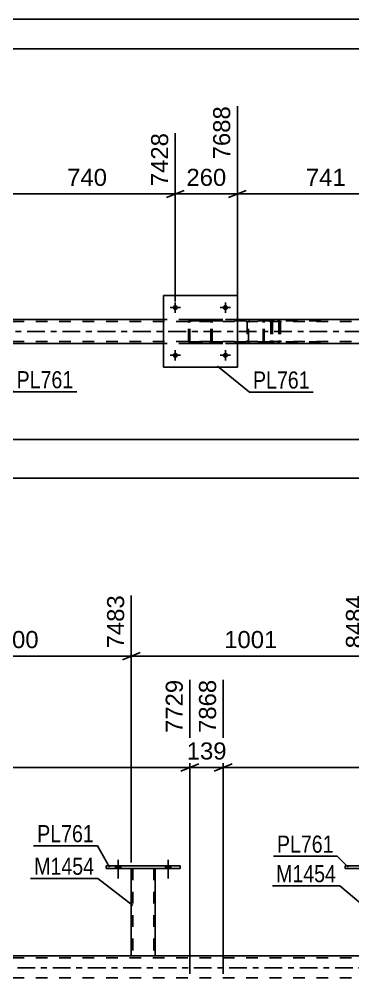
# Model space of a CAD drawing. Header units: millimetres. Extents: x 0 to 841, y 0 to 594.
# Drawn here: x 359.8 to 415.7, y 433.3 to 594 of the extents above; entities that cross this region are included whole.
import ezdxf

# ---------------------------------------------------------------- set-up
doc = ezdxf.new("R2010")
doc.units = ezdxf.units.MM
doc.linetypes.add('DXK_LINE_DOT2', pattern=[3.9198, 1.9599, -1.9599])
doc.linetypes.add('DXK_LINE_DOT3', pattern=[5.9187, 2.979, -0.9799, 0.9799, -0.9799])
doc.styles.add('Arial', font='ARIAL.TTF', dxfattribs={"height": 0.2})
doc.styles.add('Arial Narrow', font='ARIALN.TTF', dxfattribs={"height": 0.2})

# ---------------------------------------------------------------- blocks, each defined once
blk = doc.blocks.new('Unknown-318886728-1115')
at = {"color": 5, "linetype": 'Continuous'}
for p, q in [((841, 594), (0, 594)), ((836, 589), (5, 589))]:
    blk.add_line(p, q, dxfattribs=at)
blk = doc.blocks.new('Part-318886728-3874 - 3866')
at = {"color": 7, "linetype": 'DXK_LINE_DOT2'}
for p, q in [((764.37, 436.65), (79.27, 436.65)), ((764.37, 436.97), (98.59, 436.97)), ((382.59, 436.97), (378.59, 436.97)), ((764.37, 433.29), (79.27, 433.29))]:
    blk.add_line(p, q, dxfattribs=at)
at = {"color": 2, "linetype": 'Continuous'}
for p, q in [((378.59, 436.97), (342.59, 436.97)), ((418.64, 436.97), (382.59, 436.97))]:
    blk.add_line(p, q, dxfattribs=at)
at = {"color": 7, "linetype": 'DXK_LINE_DOT3'}
blk.add_line((69.47, 434.97), (764.37, 434.97), dxfattribs=at)
blk = doc.blocks.new('Part-318886728-4169 - 3866')
at = {"color": 2, "linetype": 'Continuous'}
for p, q in [((374.39, 451.61), (374.39, 452.09)), ((386.79, 452.09), (374.39, 452.09)), ((386.79, 451.61), (374.39, 451.61)), ((386.79, 451.61), (386.79, 452.09))]:
    blk.add_line(p, q, dxfattribs=at)
blk = doc.blocks.new('Bolt-318886728-4046 - 3866')
at = {"linetype": 'Continuous'}
for points in [[(375.95, 451.61), (376.83, 451.61), (376.83, 452.09), (375.95, 452.09)], [(384.35, 451.61), (385.23, 451.61), (385.23, 452.09), (384.35, 452.09)]]:
    blk.add_hatch(color=1, dxfattribs=at).paths.add_polyline_path(points)
at = {"color": 1, "linetype": 'Continuous'}
for p, q in [((375.95, 452.09), (375.95, 451.61)), ((376.39, 453.09), (376.39, 449.97)), ((376.83, 452.09), (376.83, 451.61)), ((384.35, 452.09), (384.35, 451.61)), ((384.79, 453.09), (384.79, 449.97)), ((385.23, 452.09), (385.23, 451.61))]:
    blk.add_line(p, q, dxfattribs=at)
blk = doc.blocks.new('Part-318886728-4144 - 3866')
at = {"color": 7, "linetype": 'DXK_LINE_DOT2'}
for p, q in [((378.59, 451.62), (378.59, 451.62)), ((378.59, 451.62), (378.59, 451.61)), ((378.59, 451.61), (378.59, 451.62)), ((378.63, 451.62), (378.59, 451.62)), ((378.59, 451.62), (378.63, 451.62)), ((378.73, 451.62), (378.63, 451.62)), ((378.63, 451.62), (378.73, 451.62)), ((378.89, 451.62), (378.73, 451.62)), ((378.73, 451.62), (378.89, 451.62)), ((378.83, 451.62), (378.83, 451.62)), ((378.83, 451.62), (378.83, 436.97)), ((378.85, 451.62), (378.83, 451.62)), ((378.83, 451.62), (378.85, 451.62)), ((378.9, 451.62), (378.85, 451.62)), ((378.85, 451.62), (378.9, 451.62)), ((382.29, 451.62), (378.89, 451.62)), ((382.29, 451.62), (378.89, 451.62)), ((382.2, 451.62), (378.9, 451.62)), ((378.9, 451.62), (378.98, 451.62)), ((382.28, 451.62), (378.98, 451.62)), ((382.28, 451.62), (382.2, 451.62)), ((382.33, 451.62), (382.28, 451.62)), ((382.28, 451.62), (382.33, 451.62)), ((382.29, 451.62), (382.45, 451.62)), ((382.45, 451.62), (382.29, 451.62)), ((382.35, 451.62), (382.33, 451.62)), ((382.33, 451.62), (382.35, 451.62)), ((382.35, 451.62), (382.35, 451.62)), ((382.35, 451.62), (382.35, 436.97)), ((382.45, 451.62), (382.55, 451.62)), ((382.55, 451.62), (382.45, 451.62)), ((382.55, 451.62), (382.59, 451.62)), ((382.59, 451.62), (382.55, 451.62)), ((382.59, 451.62), (382.59, 451.62)), ((382.59, 451.62), (382.59, 451.61)), ((382.59, 451.61), (382.59, 451.62)), ((378.59, 436.97), (378.63, 436.97)), ((378.63, 436.97), (378.73, 436.97)), ((378.73, 436.97), (378.89, 436.97)), ((378.85, 436.97), (378.83, 436.97)), ((378.83, 436.97), (378.85, 436.97)), ((378.9, 436.97), (378.85, 436.97)), ((378.85, 436.97), (378.89, 436.97)), ((382.29, 436.97), (378.89, 436.97)), ((378.89, 436.97), (378.9, 436.97)), ((382.2, 436.97), (378.9, 436.97)), ((378.9, 436.97), (378.98, 436.97)), ((382.28, 436.97), (378.98, 436.97)), ((382.28, 436.97), (382.2, 436.97)), ((382.33, 436.97), (382.28, 436.97)), ((382.28, 436.97), (382.33, 436.97)), ((382.29, 436.97), (382.45, 436.97)), ((382.35, 436.97), (382.33, 436.97)), ((382.33, 436.97), (382.35, 436.97)), ((382.45, 436.97), (382.55, 436.97)), ((382.55, 436.97), (382.59, 436.97))]:
    blk.add_line(p, q, dxfattribs=at)
at = {"color": 2, "linetype": 'Continuous'}
for p, q in [((378.59, 451.61), (378.59, 436.97)), ((382.59, 451.61), (382.59, 436.97)), ((378.63, 436.97), (378.59, 436.97)), ((378.73, 436.97), (378.63, 436.97)), ((378.89, 436.97), (378.73, 436.97)), ((382.29, 436.97), (378.89, 436.97)), ((382.45, 436.97), (382.29, 436.97)), ((382.55, 436.97), (382.45, 436.97)), ((382.59, 436.97), (382.55, 436.97))]:
    blk.add_line(p, q, dxfattribs=at)
blk = doc.blocks.new('Part-318886728-4159 - 3866')
at = {"color": 2, "linetype": 'Continuous'}
for p, q in [((414.44, 451.61), (414.44, 452.09)), ((426.84, 452.09), (414.44, 452.09)), ((426.84, 451.61), (414.44, 451.61)), ((426.84, 451.61), (426.84, 452.09))]:
    blk.add_line(p, q, dxfattribs=at)
blk = doc.blocks.new('Bolt-318886728-4263 - 3866')
at = {"linetype": 'Continuous'}
for points in [[(375.95, 451.61), (376.83, 451.61), (376.83, 452.09), (375.95, 452.09)], [(384.35, 451.61), (385.23, 451.61), (385.23, 452.09), (384.35, 452.09)]]:
    blk.add_hatch(color=1, dxfattribs=at).paths.add_polyline_path(points)
at = {"color": 1, "linetype": 'Continuous'}
for p, q in [((375.95, 452.09), (375.95, 451.61)), ((376.39, 453.09), (376.39, 449.97)), ((376.83, 452.09), (376.83, 451.61)), ((384.35, 452.09), (384.35, 451.61)), ((384.79, 453.09), (384.79, 449.97)), ((385.23, 452.09), (385.23, 451.61))]:
    blk.add_line(p, q, dxfattribs=at)
blk = doc.blocks.new('Part-318886728-5480 - 5344')
at = {"color": 7, "linetype": 'DXK_LINE_DOT2'}
for p, q in [((388.17, 543.17), (388.2, 543.35)), ((388.2, 543.35), (388.17, 543.17)), ((388.41, 543.17), (388.43, 543.26)), ((388.43, 543.26), (388.41, 543.17)), ((388.43, 543.26), (388.48, 543.34)), ((388.48, 543.34), (388.43, 543.26)), ((388.46, 543.61), (388.65, 543.65)), ((388.65, 543.65), (388.46, 543.61)), ((388.48, 543.34), (388.56, 543.39)), ((388.56, 543.39), (388.48, 543.34)), ((388.56, 543.39), (388.65, 543.41)), ((388.65, 543.41), (388.56, 543.39)), ((388.65, 543.65), (391.69, 543.65)), ((388.65, 543.65), (388.65, 543.65)), ((388.65, 543.65), (391.69, 543.65)), ((388.65, 543.41), (391.69, 543.41)), ((388.65, 543.41), (388.65, 543.41)), ((391.69, 543.41), (388.65, 543.41)), ((391.69, 543.65), (391.69, 543.65)), ((391.69, 543.65), (391.87, 543.61)), ((391.87, 543.61), (391.69, 543.65)), ((391.69, 543.41), (391.69, 543.41)), ((391.69, 543.41), (391.78, 543.39)), ((391.78, 543.39), (391.69, 543.41)), ((391.78, 543.39), (391.86, 543.34)), ((391.86, 543.34), (391.78, 543.39)), ((391.86, 543.34), (391.91, 543.26)), ((391.91, 543.26), (391.86, 543.34)), ((391.91, 543.26), (391.93, 543.17)), ((391.93, 543.17), (391.91, 543.26)), ((392.13, 543.35), (392.17, 543.17)), ((392.17, 543.17), (392.13, 543.35)), ((388.17, 540.13), (388.17, 543.17)), ((388.41, 540.13), (388.41, 543.17)), ((391.93, 540.13), (391.93, 543.17)), ((392.17, 540.13), (392.17, 543.17)), ((388.2, 539.94), (388.17, 540.13)), ((388.17, 540.13), (388.2, 539.94)), ((388.43, 540.03), (388.41, 540.13)), ((388.41, 540.13), (388.43, 540.03)), ((388.48, 539.96), (388.43, 540.03)), ((388.43, 540.03), (388.48, 539.96)), ((391.91, 540.03), (391.86, 539.96)), ((391.86, 539.96), (391.91, 540.03)), ((391.93, 540.13), (391.91, 540.03)), ((391.91, 540.03), (391.93, 540.13)), ((392.17, 540.13), (392.13, 539.94)), ((392.13, 539.94), (392.17, 540.13)), ((388.65, 539.65), (388.46, 539.68)), ((388.46, 539.68), (388.65, 539.65)), ((388.56, 539.9), (388.48, 539.96)), ((388.48, 539.96), (388.56, 539.9)), ((388.65, 539.89), (388.56, 539.9)), ((388.56, 539.9), (388.65, 539.89)), ((388.65, 539.89), (391.69, 539.89)), ((388.65, 539.89), (388.65, 539.89)), ((388.65, 539.89), (391.69, 539.89)), ((388.65, 539.65), (391.69, 539.65)), ((388.65, 539.65), (388.65, 539.65)), ((388.65, 539.65), (391.69, 539.65)), ((391.78, 539.9), (391.69, 539.89)), ((391.69, 539.89), (391.78, 539.9)), ((391.69, 539.89), (391.69, 539.89)), ((391.87, 539.68), (391.69, 539.65)), ((391.69, 539.65), (391.87, 539.68)), ((391.69, 539.65), (391.69, 539.65)), ((391.86, 539.96), (391.78, 539.9)), ((391.78, 539.9), (391.86, 539.96))]:
    blk.add_line(p, q, dxfattribs=at)
at = {"color": 7, "linetype": 'DXK_LINE_DOT3'}
blk.add_line((390.17, 541.64), (390.17, 541.65), dxfattribs=at)
at = {"color": 7, "linetype": 'DXK_LINE_DOT2'}
for centre, start, end in [((388.65, 543.17), 112.5, 157.5), ((388.65, 543.17), 112.5, 157.5), ((391.69, 543.17), 22.5, 67.5), ((391.69, 543.17), 22.5, 67.5), ((388.65, 540.13), 202.5, 247.5), ((388.65, 540.13), 202.5, 247.5), ((391.69, 540.13), 292.5, 337.5), ((391.69, 540.13), 292.5, 337.5)]:
    blk.add_arc(centre, 0.48, start, end, dxfattribs=at)
blk = doc.blocks.new('Bolt-318886728-5371 - 5344')
at = {"linetype": 'Continuous'}
for points in [[(386.41, 537.65, -1), (385.53, 537.65, -1)], [(394.81, 537.65, -1), (393.93, 537.65, -1)]]:
    blk.add_hatch(color=1, dxfattribs=at).paths.add_polyline_path(points)
at = {"color": 1, "linetype": 'Continuous'}
for p, q in [((385.97, 538.53), (385.97, 536.77)), ((394.37, 538.53), (394.37, 536.77)), ((385.09, 537.65), (386.85, 537.65)), ((393.49, 537.65), (395.25, 537.65))]:
    blk.add_line(p, q, dxfattribs=at)
blk = doc.blocks.new('Bolt-318886728-5372 - 5344')
at = {"linetype": 'Continuous'}
for points in [[(386.41, 545.65, -1), (385.53, 545.65, -1)], [(394.81, 545.65, -1), (393.93, 545.65, -1)]]:
    blk.add_hatch(color=1, dxfattribs=at).paths.add_polyline_path(points)
at = {"color": 1, "linetype": 'Continuous'}
for p, q in [((385.97, 546.53), (385.97, 544.77)), ((394.37, 546.53), (394.37, 544.77)), ((385.09, 545.65), (386.85, 545.65)), ((393.49, 545.65), (395.25, 545.65))]:
    blk.add_line(p, q, dxfattribs=at)
blk = doc.blocks.new('Part-318886728-5431 - 5344')
at = {"color": 7, "linetype": 'DXK_LINE_DOT2'}
for p, q in [((400.73, 543.35), (400.71, 543.17)), ((400.79, 543.51), (400.73, 543.35)), ((400.88, 543.61), (400.79, 543.51)), ((400.85, 543.17), (400.86, 543.26)), ((400.86, 543.26), (400.89, 543.34)), ((400.98, 543.65), (400.88, 543.61)), ((400.89, 543.34), (400.93, 543.39)), ((400.93, 543.39), (400.98, 543.41)), ((410.39, 543.65), (400.98, 543.65)), ((410.39, 543.41), (400.98, 543.41)), ((402.26, 543.65), (402.26, 543.41)), ((403.27, 543.61), (403.07, 543.65)), ((403.07, 543.41), (403.17, 543.39)), ((403.17, 543.39), (403.25, 543.34)), ((403.25, 543.34), (403.31, 543.26)), ((403.31, 543.26), (403.32, 543.17)), ((403.54, 543.33), (403.54, 543.35)), ((403.58, 543.17), (403.54, 543.33)), ((400.71, 540.13), (400.71, 543.17)), ((400.85, 540.13), (400.85, 543.17)), ((403.32, 543.17), (403.32, 540.13)), ((403.58, 543.17), (403.58, 540.13)), ((400.71, 540.13), (400.73, 539.94)), ((400.86, 540.03), (400.85, 540.13)), ((400.89, 539.96), (400.86, 540.03)), ((403.31, 540.03), (403.25, 539.96)), ((403.31, 540.06), (403.32, 540.13)), ((403.31, 540.03), (403.31, 540.06)), ((403.54, 539.94), (403.56, 540.06)), ((403.56, 540.06), (403.58, 540.13)), ((400.73, 539.94), (400.79, 539.79)), ((400.79, 539.79), (400.88, 539.68)), ((400.88, 539.68), (400.98, 539.65)), ((400.93, 539.9), (400.89, 539.96)), ((400.98, 539.89), (400.93, 539.9)), ((410.39, 539.89), (400.98, 539.89)), ((410.39, 539.65), (400.98, 539.65)), ((402.26, 539.65), (402.26, 539.89)), ((403.17, 539.9), (403.07, 539.89)), ((403.07, 539.65), (403.27, 539.68)), ((403.25, 539.96), (403.17, 539.9))]:
    blk.add_line(p, q, dxfattribs=at)
for centre, start, end in [((403.09, 543.15), 23.8494, 68.8059), ((403.09, 540.14), 291.1941, 336.1506)]:
    blk.add_arc(centre, 0.492, start, end, dxfattribs=at)
blk = doc.blocks.new('Part-318886728-5434 - 5344')
at = {"color": 7, "linetype": 'DXK_LINE_DOT2'}
for p, q in [((401.75, 543.65), (389.97, 543.65)), ((401.75, 543.41), (389.97, 543.41)), ((398.04, 543.33), (398, 543.17)), ((398.04, 543.35), (398.04, 543.33)), ((398.26, 543.17), (398.28, 543.26)), ((398.28, 543.26), (398.33, 543.34)), ((398.51, 543.65), (398.32, 543.61)), ((398.33, 543.34), (398.41, 543.39)), ((398.41, 543.39), (398.51, 543.41)), ((401.94, 543.61), (401.75, 543.65)), ((401.75, 543.41), (401.85, 543.39)), ((401.85, 543.39), (401.93, 543.34)), ((401.93, 543.34), (401.98, 543.26)), ((401.98, 543.26), (402, 543.17)), ((402.22, 543.33), (402.22, 543.35)), ((402.26, 543.17), (402.22, 543.33)), ((398, 543.17), (398, 540.13)), ((398.26, 540.13), (398.26, 543.17)), ((402, 543.17), (402, 540.13)), ((402.26, 543.17), (402.26, 540.13)), ((398, 540.13), (398.02, 540.06)), ((398.02, 540.06), (398.04, 539.94)), ((398.27, 540.06), (398.26, 540.13)), ((398.28, 540.03), (398.27, 540.06)), ((398.33, 539.96), (398.28, 540.03)), ((401.98, 540.03), (401.93, 539.96)), ((401.98, 540.03), (401.99, 540.06)), ((401.99, 540.06), (402, 540.13)), ((402.22, 539.94), (402.24, 540.06)), ((402.24, 540.06), (402.26, 540.13)), ((401.75, 539.89), (389.97, 539.89)), ((401.75, 539.65), (389.97, 539.65)), ((398.32, 539.68), (398.51, 539.65)), ((398.41, 539.9), (398.33, 539.96)), ((398.51, 539.89), (398.41, 539.9)), ((401.85, 539.9), (401.75, 539.89)), ((401.75, 539.65), (401.94, 539.68)), ((401.93, 539.96), (401.85, 539.9))]:
    blk.add_line(p, q, dxfattribs=at)
for centre, start, end in [((401.77, 543.15), 24.32, 69.2417), ((398.49, 540.15), 204.32, 249.2417), ((401.77, 540.15), 290.7583, 335.68)]:
    blk.add_arc(centre, 0.496, start, end, dxfattribs=at)
blk = doc.blocks.new('Part-318886728-5453 - 5344')
at = {"color": 7, "linetype": 'DXK_LINE_DOT2'}
for p, q in [((764.37, 543.33), (88.85, 543.33)), ((396.37, 543.65), (383.97, 543.65)), ((764.37, 539.97), (88.85, 539.97)), ((396.37, 539.65), (383.97, 539.65))]:
    blk.add_line(p, q, dxfattribs=at)
at = {"color": 2, "linetype": 'Continuous'}
for p, q in [((383.97, 543.65), (356.37, 543.65)), ((424.02, 543.65), (396.37, 543.65)), ((383.97, 539.65), (356.37, 539.65)), ((424.02, 539.65), (396.37, 539.65))]:
    blk.add_line(p, q, dxfattribs=at)
at = {"color": 7, "linetype": 'DXK_LINE_DOT3'}
blk.add_line((88.85, 541.65), (764.37, 541.65), dxfattribs=at)
blk = doc.blocks.new('Part-318886728-5540 - 5344')
at = {"color": 2, "linetype": 'Continuous'}
for p, q in [((383.97, 547.65), (383.97, 535.65)), ((383.97, 547.65), (396.37, 547.65)), ((396.37, 547.65), (396.37, 535.65)), ((396.37, 535.65), (383.97, 535.65))]:
    blk.add_line(p, q, dxfattribs=at)
at = {"color": 7, "linetype": 'DXK_LINE_DOT2'}
for p, q in [((383.97, 535.65), (383.97, 547.65)), ((396.37, 535.65), (396.37, 547.65))]:
    blk.add_line(p, q, dxfattribs=at)
blk = doc.blocks.new('StraightDimension-318886728-5004 - 3866')
at = {"color": 7, "linetype": 'Continuous'}
for p, q in [((394, 433.97), (394, 483.24)), ((473.56, 433.97), (473.56, 483.24)), ((395.5, 469.14), (392.5, 467.94)), ((394, 468.54), (473.56, 468.54)), ((472.06, 467.94), (475.06, 469.14))]:
    blk.add_line(p, q, dxfattribs=at)
at = {"color": 0, "linetype": 'Continuous'}
blk.add_wipeout([(472.96, 483.84), (468.76, 483.84), (468.76, 473.74), (472.96, 473.74)], dxfattribs=at)
at = {"color": 0}
blk.add_wipeout([(438.83, 469.29), (438.83, 473.49), (428.73, 473.49), (428.73, 469.29)], dxfattribs=at)
at = {"color": 3, "linetype": 'Continuous', "style": 'Arial'}
blk.add_text('9857', height=2.865, rotation=90.0002, dxfattribs=at).set_placement((472.36, 474.34))
at = {"color": 3, "style": 'Arial'}
blk.add_text('1989', height=2.865, dxfattribs=at).set_placement((429.33, 469.89))
blk = doc.blocks.new('StraightDimension-318886728-5046 - 3866')
at = {"color": 7, "linetype": 'Continuous'}
for p, q in [((308.86, 433.97), (308.86, 483.24)), ((388.42, 433.97), (388.42, 483.24)), ((310.36, 469.14), (307.36, 467.94)), ((308.86, 468.54), (388.42, 468.54)), ((386.92, 467.94), (389.92, 469.14))]:
    blk.add_line(p, q, dxfattribs=at)
at = {"color": 0, "linetype": 'Continuous'}
blk.add_wipeout([(387.82, 483.84), (383.62, 483.84), (383.62, 473.74), (387.82, 473.74)], dxfattribs=at)
at = {"color": 0}
blk.add_wipeout([(353.69, 469.29), (353.69, 473.49), (343.6, 473.49), (343.6, 469.29)], dxfattribs=at)
at = {"color": 3, "linetype": 'Continuous', "style": 'Arial'}
blk.add_text('7729', height=2.865, rotation=90.0002, dxfattribs=at).set_placement((387.22, 474.34))
at = {"color": 3, "style": 'Arial'}
blk.add_text('1989', height=2.865, dxfattribs=at).set_placement((344.2, 469.89))
blk = doc.blocks.new('StraightDimension-318886728-4434 - 3866')
at = {"color": 7, "linetype": 'Continuous'}
for p, q in [((378.59, 452.62), (378.59, 497.41)), ((418.64, 452.62), (418.64, 497.41)), ((380.09, 487.82), (377.09, 486.62)), ((378.59, 487.22), (418.64, 487.22)), ((417.14, 486.62), (420.14, 487.82))]:
    blk.add_line(p, q, dxfattribs=at)
at = {"color": 0, "linetype": 'Continuous'}
blk.add_wipeout([(418.04, 498.01), (413.84, 498.01), (413.84, 487.92), (418.04, 487.92)], dxfattribs=at)
at = {"color": 0}
blk.add_wipeout([(403.66, 487.97), (403.66, 492.17), (393.57, 492.17), (393.57, 487.97)], dxfattribs=at)
at = {"color": 3, "linetype": 'Continuous', "style": 'Arial'}
blk.add_text('8484', height=2.865, rotation=90.0002, dxfattribs=at).set_placement((417.44, 488.52))
at = {"color": 3, "style": 'Arial'}
blk.add_text('1001', height=2.865, dxfattribs=at).set_placement((394.17, 488.57))
blk = doc.blocks.new('StraightDimension-318886728-4442 - 3866')
at = {"color": 7, "linetype": 'Continuous'}
for p, q in [((338.59, 452.62), (338.59, 497.41)), ((378.59, 452.62), (378.59, 497.41)), ((340.09, 487.82), (337.09, 486.62)), ((338.59, 487.22), (378.59, 487.22)), ((377.09, 486.62), (380.09, 487.82))]:
    blk.add_line(p, q, dxfattribs=at)
at = {"color": 0, "linetype": 'Continuous'}
blk.add_wipeout([(377.99, 498.01), (373.79, 498.01), (373.79, 487.92), (377.99, 487.92)], dxfattribs=at)
at = {"color": 0}
blk.add_wipeout([(363.64, 487.97), (363.64, 492.17), (353.54, 492.17), (353.54, 487.97)], dxfattribs=at)
at = {"color": 3, "linetype": 'Continuous', "style": 'Arial'}
blk.add_text('7483', height=2.865, rotation=90.0002, dxfattribs=at).set_placement((377.39, 488.52))
at = {"color": 3, "style": 'Arial'}
blk.add_text('1000', height=2.865, dxfattribs=at).set_placement((354.14, 488.57))
blk = doc.blocks.new('StraightDimension-318886728-5018 - 3866')
at = {"color": 7, "linetype": 'Continuous'}
for p, q in [((388.42, 433.97), (388.42, 483.24)), ((394, 433.97), (394, 483.24)), ((386.92, 467.94), (389.92, 469.14)), ((388.42, 468.54), (394, 468.54)), ((395.5, 469.14), (392.5, 467.94))]:
    blk.add_line(p, q, dxfattribs=at)
at = {"color": 0}
blk.add_wipeout([(395.15, 469.29), (395.15, 473.49), (387.28, 473.49), (387.28, 469.29)], dxfattribs=at)
at = {"color": 3, "style": 'Arial'}
blk.add_text('139', height=2.865, dxfattribs=at).set_placement((387.88, 469.89))
at = {"color": 0, "linetype": 'Continuous'}
blk.add_wipeout([(393.4, 483.84), (389.2, 483.84), (389.2, 473.74), (393.4, 473.74)], dxfattribs=at)
at = {"color": 3, "linetype": 'Continuous', "style": 'Arial'}
blk.add_text('7868', height=2.865, rotation=90.0002, dxfattribs=at).set_placement((392.8, 474.34))
blk = doc.blocks.new('StraightDimension-318886728-5631 - 5344')
at = {"color": 7, "linetype": 'Continuous'}
blk.add_line((88.85, 523.53), (798.22, 523.53), dxfattribs=at)
blk = doc.blocks.new('StraightDimension-318886728-5652 - 5344')
at = {"color": 7, "linetype": 'Continuous'}
blk.add_line((88.21, 517.06), (798.86, 517.06), dxfattribs=at)
blk = doc.blocks.new('StraightDimension-318886728-6157 - 5344')
at = {"color": 7, "linetype": 'Continuous'}
for p, q in [((396.37, 544.65), (396.37, 579.4)), ((426.02, 546.65), (426.02, 574.9)), ((397.87, 565.3), (394.87, 564.1)), ((396.37, 564.7), (426.02, 564.7)), ((424.52, 564.1), (427.52, 565.3))]:
    blk.add_line(p, q, dxfattribs=at)
at = {"color": 0, "linetype": 'Continuous'}
blk.add_wipeout([(425.42, 575.5), (421.22, 575.5), (421.22, 565.4), (425.42, 565.4)], dxfattribs=at)
at = {"color": 0}
blk.add_wipeout([(415.13, 565.45), (415.13, 569.65), (407.26, 569.65), (407.26, 565.45)], dxfattribs=at)
at = {"color": 3, "linetype": 'Continuous', "style": 'Arial'}
blk.add_text('8429', height=2.865, rotation=90.0002, dxfattribs=at).set_placement((424.82, 566))
at = {"color": 3, "style": 'Arial'}
blk.add_text('741', height=2.865, dxfattribs=at).set_placement((407.86, 566.05))
blk = doc.blocks.new('StraightDimension-318886728-6177 - 5344')
at = {"color": 7, "linetype": 'Continuous'}
for p, q in [((396.37, 544.65), (396.37, 579.4)), ((385.97, 546.65), (385.97, 574.9)), ((384.47, 564.1), (387.47, 565.3)), ((385.97, 564.7), (396.37, 564.7)), ((397.87, 565.3), (394.87, 564.1))]:
    blk.add_line(p, q, dxfattribs=at)
at = {"color": 0}
blk.add_wipeout([(395.1, 565.45), (395.1, 569.65), (387.23, 569.65), (387.23, 565.45)], dxfattribs=at)
at = {"color": 3, "style": 'Arial'}
blk.add_text('260', height=2.865, dxfattribs=at).set_placement((387.83, 566.05))
at = {"color": 0, "linetype": 'Continuous'}
blk.add_wipeout([(395.77, 580), (391.57, 580), (391.57, 569.9), (395.77, 569.9)], dxfattribs=at)
at = {"color": 3, "linetype": 'Continuous', "style": 'Arial'}
blk.add_text('7688', height=2.865, rotation=90.0002, dxfattribs=at).set_placement((395.17, 570.5))
blk = doc.blocks.new('StraightDimension-318886728-6197 - 5344')
at = {"color": 7, "linetype": 'Continuous'}
for p, q in [((356.37, 544.65), (356.37, 579.4)), ((385.97, 546.65), (385.97, 574.9)), ((357.87, 565.3), (354.87, 564.1)), ((356.37, 564.7), (385.97, 564.7)), ((384.47, 564.1), (387.47, 565.3))]:
    blk.add_line(p, q, dxfattribs=at)
at = {"color": 0, "linetype": 'Continuous'}
blk.add_wipeout([(385.37, 575.5), (381.17, 575.5), (381.17, 565.4), (385.37, 565.4)], dxfattribs=at)
at = {"color": 0}
blk.add_wipeout([(375.1, 565.45), (375.1, 569.65), (367.23, 569.65), (367.23, 565.45)], dxfattribs=at)
at = {"color": 3, "linetype": 'Continuous', "style": 'Arial'}
blk.add_text('7428', height=2.865, rotation=90.0002, dxfattribs=at).set_placement((384.77, 566))
at = {"color": 3, "style": 'Arial'}
blk.add_text('740', height=2.865, dxfattribs=at).set_placement((367.83, 566.05))
blk = doc.blocks.new('Mark-318886728-4165 - 3866')
at = {"color": 0}
blk.add_wipeout([(372.31, 456.03), (372.31, 459.03), (362.81, 459.03), (362.81, 456.03)], dxfattribs=at)
blk.add_wipeout([(372.31, 456.03), (372.31, 459.03), (362.81, 459.03), (362.81, 456.03)], dxfattribs=at)
at = {"color": 30, "linetype": 'Continuous'}
for p in [(362.21, 455.43), (374.96, 451.84)]:
    blk.add_line(p, (372.91, 455.43), dxfattribs=at)
at = {"color": 3, "style": 'Arial Narrow'}
blk.add_text('PL761', height=2.863, dxfattribs=at).set_placement((362.81, 456.03))
blk = doc.blocks.new('Mark-318886728-4160 - 3866')
at = {"color": 0}
blk.add_wipeout([(412.93, 449.32), (412.93, 452.32), (402.87, 452.32), (402.87, 449.32)], dxfattribs=at)
blk.add_wipeout([(412.93, 449.32), (412.93, 452.32), (402.87, 452.32), (402.87, 449.32)], dxfattribs=at)
at = {"color": 30, "linetype": 'Continuous'}
for p in [(402.27, 448.72), (419.59, 443.63)]:
    blk.add_line(p, (413.53, 448.72), dxfattribs=at)
at = {"color": 3, "style": 'Arial Narrow'}
blk.add_text('M1454', height=2.863, dxfattribs=at).set_placement((402.87, 449.32))
blk = doc.blocks.new('Mark-318886728-4140 - 3866')
at = {"color": 0}
blk.add_wipeout([(372.36, 450.57), (372.36, 453.57), (362.31, 453.57), (362.31, 450.57)], dxfattribs=at)
blk.add_wipeout([(372.36, 450.57), (372.36, 453.57), (362.31, 453.57), (362.31, 450.57)], dxfattribs=at)
at = {"color": 30, "linetype": 'Continuous'}
for p in [(361.71, 449.97), (378.82, 445.4)]:
    blk.add_line(p, (372.96, 449.97), dxfattribs=at)
at = {"color": 3, "style": 'Arial Narrow'}
blk.add_text('M1454', height=2.863, dxfattribs=at).set_placement((362.31, 450.57))
blk = doc.blocks.new('Mark-318886728-4155 - 3866')
at = {"color": 0}
blk.add_wipeout([(412.51, 454.27), (412.51, 457.27), (403.01, 457.27), (403.01, 454.27)], dxfattribs=at)
blk.add_wipeout([(412.51, 454.27), (412.51, 457.27), (403.01, 457.27), (403.01, 454.27)], dxfattribs=at)
at = {"color": 30, "linetype": 'Continuous'}
for p in [(402.41, 453.67), (414.94, 451.83)]:
    blk.add_line(p, (413.11, 453.67), dxfattribs=at)
at = {"color": 3, "style": 'Arial Narrow'}
blk.add_text('PL761', height=2.863, dxfattribs=at).set_placement((403.01, 454.27))
blk = doc.blocks.new('Mark-318886728-5391 - 5344')
at = {"color": 0}
blk.add_wipeout([(368.86, 532.13), (368.86, 535.13), (359.36, 535.13), (359.36, 532.13)], dxfattribs=at)
blk.add_wipeout([(368.86, 532.13), (368.86, 535.13), (359.36, 535.13), (359.36, 532.13)], dxfattribs=at)
at = {"color": 30, "linetype": 'Continuous'}
for p, q in [((355.78, 536.51), (358.76, 531.53)), ((358.76, 531.53), (369.46, 531.53))]:
    blk.add_line(p, q, dxfattribs=at)
at = {"color": 3, "style": 'Arial Narrow'}
blk.add_text('PL761', height=2.863, dxfattribs=at).set_placement((359.36, 532.13))
blk = doc.blocks.new('Mark-318886728-5536 - 5344')
at = {"color": 0}
blk.add_wipeout([(408.51, 532.08), (408.51, 535.08), (399, 535.08), (399, 532.08)], dxfattribs=at)
blk.add_wipeout([(408.51, 532.08), (408.51, 535.08), (399, 535.08), (399, 532.08)], dxfattribs=at)
at = {"color": 30, "linetype": 'Continuous'}
for p, q in [((393.06, 535.82), (398.4, 531.48)), ((398.4, 531.48), (409.11, 531.48))]:
    blk.add_line(p, q, dxfattribs=at)
at = {"color": 3, "style": 'Arial Narrow'}
blk.add_text('PL761', height=2.863, dxfattribs=at).set_placement((399, 532.08))

msp = doc.modelspace()

# ---------------------------------------------------------------- block references
for name in ['Unknown-318886728-1115', 'Part-318886728-5540 - 5344', 'Bolt-318886728-5372 - 5344', 'Part-318886728-5453 - 5344', 'Part-318886728-5480 - 5344', 'Part-318886728-5434 - 5344', 'Part-318886728-5431 - 5344', 'Bolt-318886728-5371 - 5344', 'Part-318886728-4169 - 3866', 'Bolt-318886728-4046 - 3866', 'Bolt-318886728-4263 - 3866', 'Part-318886728-4144 - 3866', 'Part-318886728-4159 - 3866', 'Part-318886728-3874 - 3866']:
    msp.add_blockref(name, (0, 0))

# ---------------------------------------------------------------- next in the draw order: block references
for name in ['StraightDimension-318886728-6157 - 5344', 'StraightDimension-318886728-5631 - 5344', 'StraightDimension-318886728-5046 - 3866', 'StraightDimension-318886728-5004 - 3866']:
    msp.add_blockref(name, (0, 0))

# ---------------------------------------------------------------- next in the draw order: block references
for name in ['StraightDimension-318886728-6177 - 5344', 'StraightDimension-318886728-5652 - 5344', 'StraightDimension-318886728-4434 - 3866']:
    msp.add_blockref(name, (0, 0))

# ---------------------------------------------------------------- next in the draw order: block references
for name in ['StraightDimension-318886728-6197 - 5344', 'Mark-318886728-5391 - 5344', 'Mark-318886728-5536 - 5344', 'StraightDimension-318886728-4442 - 3866', 'StraightDimension-318886728-5018 - 3866', 'Mark-318886728-4160 - 3866']:
    msp.add_blockref(name, (0, 0))

# ---------------------------------------------------------------- next in the draw order: block references
for name in ['Mark-318886728-4165 - 3866', 'Mark-318886728-4155 - 3866']:
    msp.add_blockref(name, (0, 0))

# ---------------------------------------------------------------- next in the draw order: block references
msp.add_blockref('Mark-318886728-4140 - 3866', (0, 0))

doc.saveas('drawing.dxf')
